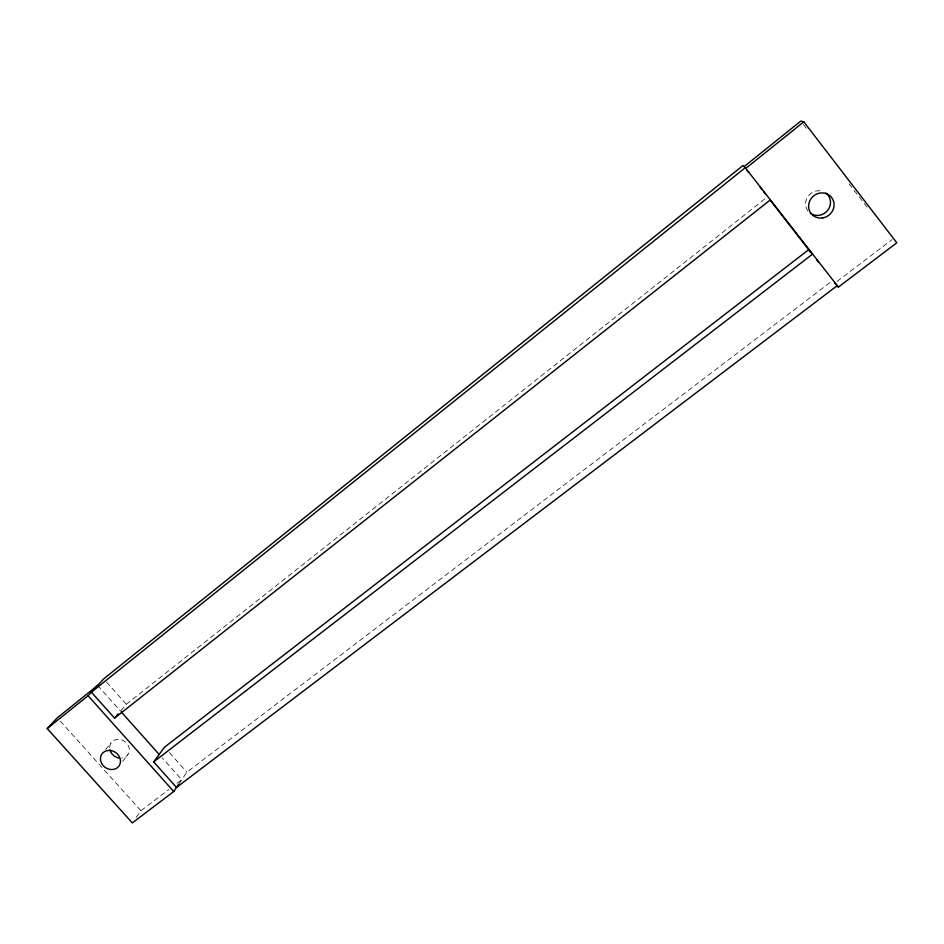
<?xml version="1.0" encoding="UTF-8"?>
<svg xmlns="http://www.w3.org/2000/svg" width="944" height="944" viewBox="0 0 944 944"><rect width="100%" height="100%" fill="white"/><g stroke="black" fill="none" stroke-linecap="round" stroke-linejoin="round"><path stroke-width="0.71" stroke-dasharray="4.72 3.54" d="M178.9 783.921L186.865 772.192L831.357 281.524M136.243 817.398L140.939 810.754L168.917 789.479M122.578 761.454L127.924 754.645M105.563 749.571L111.085 742.881M120.915 710.667L126.354 704.283L766.209 197.839M177.083 783.272L181.744 779.732L162.179 757.808M837.139 281.383L892.021 239.658M60.251 721.098L140.939 810.754M97.621 685.45L120.112 710.667M106.542 682.052L126.354 704.283M169.401 752.604L186.865 772.192M803.521 124.561L807.096 129.21M849.104 183.856L866.993 207.102M109.646 747.353A10.278 8.992 34.8 0 1 118.897 739.341A10.278 8.992 34.8 0 1 129.281 748.521A10.278 8.992 34.8 0 1 121.811 758.115M808.005 210.96A12.756 12.048 -40.2 0 1 807.981 196.376A12.756 12.048 -40.2 0 1 822.047 191.195"/><path stroke-width="1.42" d="M97.621 685.45L57.301 717.818L47.2 728.544L132.337 822.932L173.743 791.509L178.546 784.44M153.683 761.891L164.551 747.152L808.524 249.794L812.536 254.125L153.683 761.891L176.504 787.438L837.151 285.737M744.096 166.616L800.831 121.068L803.816 121.835L896.8 242.785L838.39 287.118L745.276 167.702L91.391 692.188L114.566 718.124L118.201 713.865M47.2 728.544L88.099 695.74L103.71 678.878L742.94 165.554L745.902 168.28L803.816 121.835M114.566 718.124L770.328 199.892M834.803 283.153L838.39 287.118M121.092 711.764L159.241 754.516M88.099 695.74L173.743 791.509M746.787 170.073L748.58 172.386M760.262 187.384L762.056 189.685M763.849 191.998L765.643 194.311M770.139 200.081L811.451 253.157M816.843 260.072L818.637 262.385M808.524 249.794L810.306 252.083M119.251 758.067A10.278 8.992 34.8 0 1 109.917 749.807M825.858 193.048A12.756 12.048 -40.2 0 1 827.77 210.264A12.756 12.048 -40.2 0 1 810.247 213.155M101.645 763.46A10.443 9.11 34.7 0 0 119.015 765.997A10.443 9.11 34.7 0 0 110.719 750.539A10.443 9.11 34.7 0 0 101.645 763.46M822.708 217.922A13.015 12.284 -39.8 0 0 831.617 197.497A13.015 12.284 -39.8 0 0 809.704 201.072A13.015 12.284 -39.8 0 0 822.708 217.922"/></g></svg>
